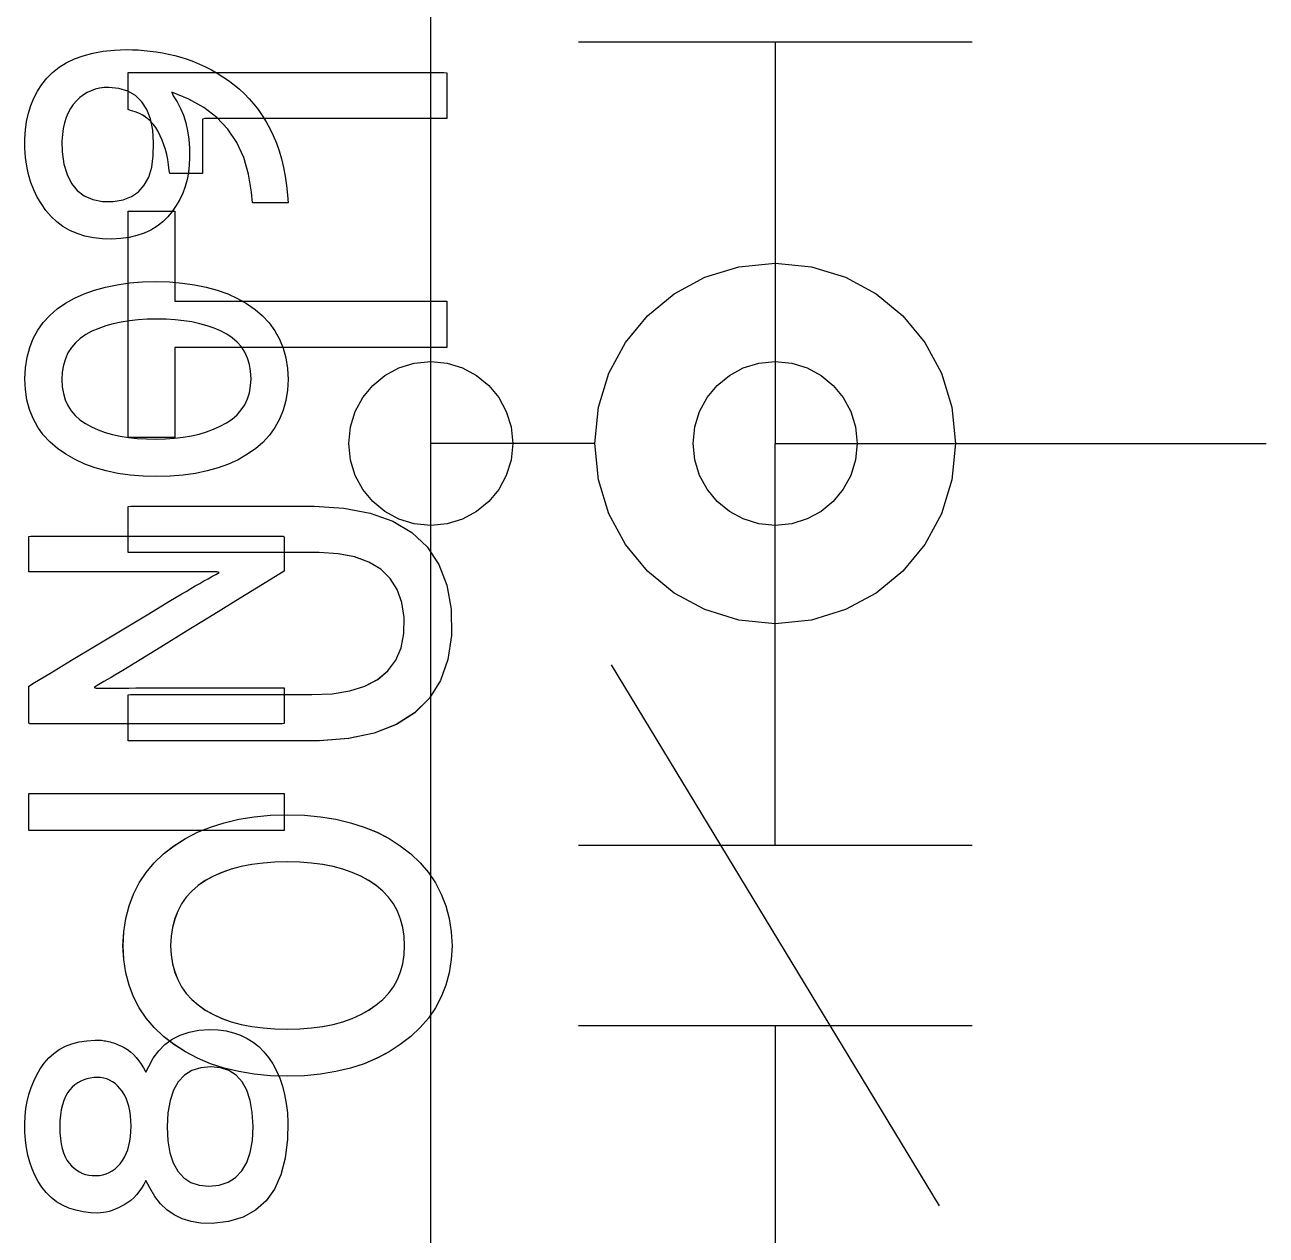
# Model space of a CAD drawing. Extents: x 1 to 47.7, y 0.2 to 35.
# Drawn here: x 36.3259 to 36.7042, y 11.6979 to 12.067 of the extents above; entities that cross this region are included whole.
import ezdxf

# ---------------------------------------------------------------- set-up
doc = ezdxf.new("R2010")
doc.units = 0
doc.header["$MEASUREMENT"] = 0
for name, color, linetype in [('7_2___8__INDEPENDENT_INPUT', 7, 'CONTINUOUS'), ('7_3___8__OPTOISO_INDEPENDE', 7, 'CONTINUOUS'), ('7_4___24__OPTOISO_INDEPEND', 7, 'CONTINUOUS'), ('7_6____8__INDEPENDENT_INPU', 7, 'CONTINUOUS'), ('7_7____8__OPTOISO_INDEPEND', 7, 'CONTINUOUS')]:
    doc.layers.add(name, color=color, linetype=linetype)

msp = doc.modelspace()

# ---------------------------------------------------------------- linework, layer by layer
at = {"layer": '7_2___8__INDEPENDENT_INPUT'}
for points in [[(36.4946, 12.06181), (36.61459, 12.06181)], [(36.55459, 12.06181), (36.55459, 11.93931), (36.70423, 11.93931)], [(36.37161, 11.98268), (36.45455, 11.98268), (36.45455, 11.96859), (36.37161, 11.96859), (36.37161, 11.94112), (36.35737, 11.94112), (36.35737, 12.01017), (36.37161, 12.01017), (36.37161, 11.98268)], [(36.55459, 11.8168), (36.55459, 11.93931), (36.70423, 11.93931)], [(36.50459, 11.87182), (36.60459, 11.7068)], [(36.4946, 11.8168), (36.61459, 11.8168)], [(36.4946, 11.76182), (36.61459, 11.76182)], [(36.55459, 11.76182), (36.55459, 11.63931), (36.70423, 11.63931)]]:
    msp.add_lwpolyline(points, dxfattribs=at)
for points in [[(36.45455, 12.03837), (36.4517, 12.03837), (36.44411, 12.03837), (36.43325, 12.03837), (36.42057, 12.03837), (36.40752, 12.03837), (36.39557, 12.03837), (36.38616, 12.03837), (36.38076, 12.03837), (36.38002, 12.0382), (36.38002, 12.03699), (36.38002, 12.03489), (36.38002, 12.03221), (36.38002, 12.02929), (36.38002, 12.02645), (36.38002, 12.02401), (36.38002, 12.02231), (36.38002, 12.02167), (36.37963, 12.02167), (36.37861, 12.02167), (36.37715, 12.02167), (36.37544, 12.02167), (36.37369, 12.02167), (36.37208, 12.02167), (36.37081, 12.02167), (36.37008, 12.02167), (36.36991, 12.02254), (36.36971, 12.02423), (36.36945, 12.02586), (36.36913, 12.02743), (36.36874, 12.02895), (36.36828, 12.0304), (36.36776, 12.0318), (36.36717, 12.03314), (36.36652, 12.03442), (36.36582, 12.03561), (36.36501, 12.03668), (36.36411, 12.03765), (36.36311, 12.03851), (36.362, 12.03926), (36.3608, 12.03991), (36.3595, 12.04045), (36.3581, 12.04088), (36.35737, 12.04117), (36.35737, 12.042), (36.35737, 12.04344), (36.35737, 12.04527), (36.35737, 12.04726), (36.35737, 12.0492), (36.35737, 12.05087), (36.35737, 12.05203), (36.35737, 12.05246), (36.36109, 12.05246), (36.37098, 12.05246), (36.38514, 12.05246), (36.40168, 12.05246), (36.41869, 12.05246), (36.43427, 12.05246), (36.44654, 12.05246), (36.45358, 12.05246), (36.45455, 12.05232), (36.45455, 12.0513), (36.45455, 12.04952), (36.45455, 12.04726), (36.45455, 12.0448), (36.45455, 12.0424), (36.45455, 12.04034), (36.45455, 12.03891)], [(36.55459, 11.96432), (36.55962, 11.96381), (36.56432, 11.96235), (36.56856, 11.96005), (36.57226, 11.95699), (36.57531, 11.95329), (36.57762, 11.94904), (36.57908, 11.94435), (36.57958, 11.93931), (36.57908, 11.93427), (36.57762, 11.92958), (36.57531, 11.92533), (36.57226, 11.92164), (36.56856, 11.91859), (36.56432, 11.91629), (36.55962, 11.91483), (36.55459, 11.91432), (36.54955, 11.91483), (36.54486, 11.91629), (36.54061, 11.91859), (36.53691, 11.92164), (36.53386, 11.92533), (36.53155, 11.92958), (36.5301, 11.93427), (36.52959, 11.93931), (36.5301, 11.94435), (36.53155, 11.94904), (36.53386, 11.95329), (36.53691, 11.95699), (36.54061, 11.96005), (36.54486, 11.96235), (36.54955, 11.96381)], [(36.41404, 11.92015), (36.42315, 11.9196), (36.43116, 11.91808), (36.43806, 11.9156), (36.44384, 11.91217), (36.44851, 11.90777), (36.45207, 11.90241), (36.45451, 11.8961), (36.45584, 11.88882), (36.45596, 11.88079), (36.45482, 11.87345), (36.45256, 11.86706), (36.44919, 11.86161), (36.44471, 11.85712), (36.43911, 11.85358), (36.4324, 11.85098), (36.42458, 11.84934), (36.41564, 11.84864), (36.41235, 11.84862), (36.40735, 11.84862), (36.39969, 11.84862), (36.39044, 11.84862), (36.38065, 11.84862), (36.3714, 11.84862), (36.36374, 11.84862), (36.35874, 11.84862), (36.35737, 11.84864), (36.35737, 11.84937), (36.35737, 11.85091), (36.35737, 11.85302), (36.35737, 11.85542), (36.35737, 11.85785), (36.35737, 11.86003), (36.35737, 11.86171), (36.35737, 11.86262), (36.35815, 11.86271), (36.36246, 11.86271), (36.36963, 11.86271), (36.37859, 11.86271), (36.38829, 11.86271), (36.39768, 11.86271), (36.40569, 11.86271), (36.41128, 11.86271), (36.41337, 11.86271), (36.41951, 11.863), (36.4249, 11.86388), (36.42954, 11.86533), (36.43342, 11.86737), (36.43655, 11.86999), (36.43893, 11.87319), (36.44056, 11.87698), (36.44143, 11.88135), (36.44152, 11.88624), (36.44082, 11.89081), (36.43939, 11.89478), (36.43724, 11.89815), (36.43436, 11.90093), (36.43075, 11.90311), (36.42641, 11.90469), (36.42135, 11.90567), (36.41557, 11.90605), (36.41293, 11.90606), (36.40788, 11.90606), (36.40014, 11.90606), (36.39079, 11.90606), (36.3809, 11.90606), (36.37155, 11.90606), (36.36381, 11.90606), (36.35875, 11.90606), (36.35737, 11.90608), (36.35737, 11.90681), (36.35737, 11.90835), (36.35737, 11.91046), (36.35737, 11.91286), (36.35737, 11.91529), (36.35737, 11.91747), (36.35737, 11.91915), (36.35737, 11.92006), (36.35816, 11.92015), (36.36252, 11.92015), (36.36977, 11.92015), (36.37884, 11.92015), (36.38866, 11.92015), (36.39816, 11.92015), (36.40627, 11.92015), (36.41191, 11.92015)], [(36.40592, 11.82609), (36.4111, 11.82592), (36.41602, 11.82546), (36.4207, 11.82471), (36.42512, 11.82367), (36.4293, 11.82235), (36.43322, 11.82074), (36.43689, 11.81884), (36.44032, 11.81666), (36.44352, 11.81417), (36.4464, 11.81143), (36.4489, 11.80847), (36.45104, 11.8053), (36.4528, 11.8019), (36.45419, 11.79829), (36.4552, 11.79447), (36.45584, 11.79042), (36.45611, 11.78616), (36.45584, 11.78192), (36.4552, 11.77791), (36.45419, 11.77412), (36.4528, 11.77056), (36.45104, 11.76721), (36.4489, 11.76409), (36.4464, 11.76119), (36.44352, 11.75851), (36.44032, 11.75602), (36.43689, 11.75378), (36.43322, 11.75184), (36.4293, 11.75018), (36.42512, 11.74883), (36.4207, 11.74777), (36.41602, 11.747), (36.4111, 11.74653), (36.40592, 11.74635), (36.40075, 11.74653), (36.39581, 11.747), (36.39113, 11.74777), (36.38668, 11.74883), (36.38248, 11.75018), (36.37853, 11.75184), (36.37482, 11.75378), (36.37135, 11.75602), (36.36815, 11.75851), (36.36531, 11.76119), (36.36285, 11.76409), (36.36075, 11.76721), (36.35902, 11.77056), (36.35766, 11.77412), (36.35667, 11.77791), (36.35606, 11.78192), (36.35581, 11.78616), (36.35606, 11.79042), (36.35667, 11.79447), (36.35766, 11.79829), (36.35902, 11.8019), (36.36075, 11.8053), (36.36285, 11.80847), (36.36531, 11.81143), (36.36815, 11.81417), (36.37135, 11.81666), (36.37482, 11.81884), (36.37853, 11.82074), (36.38248, 11.82235), (36.38668, 11.82367), (36.39113, 11.82471), (36.39581, 11.82546), (36.40075, 11.82592)], [(36.40592, 11.81173), (36.40211, 11.81164), (36.39849, 11.81137), (36.39506, 11.81093), (36.39184, 11.8103), (36.38881, 11.8095), (36.38598, 11.80852), (36.38334, 11.80736), (36.38091, 11.80602), (36.3787, 11.8045), (36.37676, 11.8028), (36.37508, 11.80093), (36.37365, 11.79889), (36.37247, 11.79668), (36.37155, 11.7943), (36.37089, 11.79176), (36.37048, 11.78904), (36.37032, 11.78616), (36.37048, 11.78333), (36.37089, 11.78067), (36.37155, 11.77816), (36.37247, 11.77582), (36.37365, 11.77364), (36.37508, 11.77163), (36.37676, 11.76977), (36.3787, 11.76808), (36.38091, 11.76654), (36.38334, 11.76518), (36.38598, 11.76399), (36.38881, 11.76299), (36.39184, 11.76217), (36.39506, 11.76154), (36.39849, 11.76108), (36.40211, 11.76081), (36.40592, 11.76072), (36.4097, 11.76081), (36.41327, 11.76108), (36.41666, 11.76154), (36.41985, 11.76217), (36.42285, 11.76299), (36.42566, 11.76399), (36.42827, 11.76518), (36.43068, 11.76654), (36.43293, 11.76808), (36.43497, 11.76977), (36.43673, 11.77163), (36.43821, 11.77364), (36.43943, 11.77582), (36.44038, 11.77816), (36.44106, 11.78067), (36.44146, 11.78333), (36.4416, 11.78616), (36.44146, 11.78904), (36.44106, 11.79176), (36.44038, 11.7943), (36.43943, 11.79668), (36.43821, 11.79889), (36.43673, 11.80093), (36.43497, 11.8028), (36.43293, 11.8045), (36.43068, 11.80602), (36.42827, 11.80736), (36.42566, 11.80852), (36.42285, 11.8095), (36.41985, 11.8103), (36.41666, 11.81093), (36.41327, 11.81137), (36.4097, 11.81164)]]:
    msp.add_lwpolyline(points, close=True, dxfattribs=at)
at = {"layer": '7_3___8__OPTOISO_INDEPENDE'}
for points in [[(36.4946, 12.06181), (36.61459, 12.06181)], [(36.55459, 12.06181), (36.55459, 11.93931), (36.70423, 11.93931)], [(36.37161, 11.98268), (36.45455, 11.98268), (36.45455, 11.96859), (36.37161, 11.96859), (36.37161, 11.94112), (36.35737, 11.94112), (36.35737, 12.01017), (36.37161, 12.01017), (36.37161, 11.98268)], [(36.55459, 11.8168), (36.55459, 11.93931), (36.70423, 11.93931)], [(36.50459, 11.87182), (36.60459, 11.7068)], [(36.4946, 11.8168), (36.61459, 11.8168)], [(36.4946, 11.76182), (36.61459, 11.76182)], [(36.55459, 11.76182), (36.55459, 11.63931), (36.70423, 11.63931)]]:
    msp.add_lwpolyline(points, dxfattribs=at)
for points in [[(36.45455, 12.03837), (36.4517, 12.03837), (36.44411, 12.03837), (36.43325, 12.03837), (36.42057, 12.03837), (36.40752, 12.03837), (36.39557, 12.03837), (36.38616, 12.03837), (36.38076, 12.03837), (36.38002, 12.0382), (36.38002, 12.03699), (36.38002, 12.03489), (36.38002, 12.03221), (36.38002, 12.02929), (36.38002, 12.02645), (36.38002, 12.02401), (36.38002, 12.02231), (36.38002, 12.02167), (36.37963, 12.02167), (36.37861, 12.02167), (36.37715, 12.02167), (36.37544, 12.02167), (36.37369, 12.02167), (36.37208, 12.02167), (36.37081, 12.02167), (36.37008, 12.02167), (36.36991, 12.02254), (36.36971, 12.02423), (36.36945, 12.02586), (36.36913, 12.02743), (36.36874, 12.02895), (36.36828, 12.0304), (36.36776, 12.0318), (36.36717, 12.03314), (36.36652, 12.03442), (36.36582, 12.03561), (36.36501, 12.03668), (36.36411, 12.03765), (36.36311, 12.03851), (36.362, 12.03926), (36.3608, 12.03991), (36.3595, 12.04045), (36.3581, 12.04088), (36.35737, 12.04117), (36.35737, 12.042), (36.35737, 12.04344), (36.35737, 12.04527), (36.35737, 12.04726), (36.35737, 12.0492), (36.35737, 12.05087), (36.35737, 12.05203), (36.35737, 12.05246), (36.36109, 12.05246), (36.37098, 12.05246), (36.38514, 12.05246), (36.40168, 12.05246), (36.41869, 12.05246), (36.43427, 12.05246), (36.44654, 12.05246), (36.45358, 12.05246), (36.45455, 12.05232), (36.45455, 12.0513), (36.45455, 12.04952), (36.45455, 12.04726), (36.45455, 12.0448), (36.45455, 12.0424), (36.45455, 12.04034), (36.45455, 12.03891)], [(36.55459, 11.96432), (36.55962, 11.96381), (36.56432, 11.96235), (36.56856, 11.96005), (36.57226, 11.95699), (36.57531, 11.95329), (36.57762, 11.94904), (36.57908, 11.94435), (36.57958, 11.93931), (36.57908, 11.93427), (36.57762, 11.92958), (36.57531, 11.92533), (36.57226, 11.92164), (36.56856, 11.91859), (36.56432, 11.91629), (36.55962, 11.91483), (36.55459, 11.91432), (36.54955, 11.91483), (36.54486, 11.91629), (36.54061, 11.91859), (36.53691, 11.92164), (36.53386, 11.92533), (36.53155, 11.92958), (36.5301, 11.93427), (36.52959, 11.93931), (36.5301, 11.94435), (36.53155, 11.94904), (36.53386, 11.95329), (36.53691, 11.95699), (36.54061, 11.96005), (36.54486, 11.96235), (36.54955, 11.96381)], [(36.41404, 11.92015), (36.42315, 11.9196), (36.43116, 11.91808), (36.43806, 11.9156), (36.44384, 11.91217), (36.44851, 11.90777), (36.45207, 11.90241), (36.45451, 11.8961), (36.45584, 11.88882), (36.45596, 11.88079), (36.45482, 11.87345), (36.45256, 11.86706), (36.44919, 11.86161), (36.44471, 11.85712), (36.43911, 11.85358), (36.4324, 11.85098), (36.42458, 11.84934), (36.41564, 11.84864), (36.41235, 11.84862), (36.40735, 11.84862), (36.39969, 11.84862), (36.39044, 11.84862), (36.38065, 11.84862), (36.3714, 11.84862), (36.36374, 11.84862), (36.35874, 11.84862), (36.35737, 11.84864), (36.35737, 11.84937), (36.35737, 11.85091), (36.35737, 11.85302), (36.35737, 11.85542), (36.35737, 11.85785), (36.35737, 11.86003), (36.35737, 11.86171), (36.35737, 11.86262), (36.35815, 11.86271), (36.36246, 11.86271), (36.36963, 11.86271), (36.37859, 11.86271), (36.38829, 11.86271), (36.39768, 11.86271), (36.40569, 11.86271), (36.41128, 11.86271), (36.41337, 11.86271), (36.41951, 11.863), (36.4249, 11.86388), (36.42954, 11.86533), (36.43342, 11.86737), (36.43655, 11.86999), (36.43893, 11.87319), (36.44056, 11.87698), (36.44143, 11.88135), (36.44152, 11.88624), (36.44082, 11.89081), (36.43939, 11.89478), (36.43724, 11.89815), (36.43436, 11.90093), (36.43075, 11.90311), (36.42641, 11.90469), (36.42135, 11.90567), (36.41557, 11.90605), (36.41293, 11.90606), (36.40788, 11.90606), (36.40014, 11.90606), (36.39079, 11.90606), (36.3809, 11.90606), (36.37155, 11.90606), (36.36381, 11.90606), (36.35875, 11.90606), (36.35737, 11.90608), (36.35737, 11.90681), (36.35737, 11.90835), (36.35737, 11.91046), (36.35737, 11.91286), (36.35737, 11.91529), (36.35737, 11.91747), (36.35737, 11.91915), (36.35737, 11.92006), (36.35816, 11.92015), (36.36252, 11.92015), (36.36977, 11.92015), (36.37884, 11.92015), (36.38866, 11.92015), (36.39816, 11.92015), (36.40627, 11.92015), (36.41191, 11.92015)], [(36.40592, 11.82609), (36.4111, 11.82592), (36.41602, 11.82546), (36.4207, 11.82471), (36.42512, 11.82367), (36.4293, 11.82235), (36.43322, 11.82074), (36.43689, 11.81884), (36.44032, 11.81666), (36.44352, 11.81417), (36.4464, 11.81143), (36.4489, 11.80847), (36.45104, 11.8053), (36.4528, 11.8019), (36.45419, 11.79829), (36.4552, 11.79447), (36.45584, 11.79042), (36.45611, 11.78616), (36.45584, 11.78192), (36.4552, 11.77791), (36.45419, 11.77412), (36.4528, 11.77056), (36.45104, 11.76721), (36.4489, 11.76409), (36.4464, 11.76119), (36.44352, 11.75851), (36.44032, 11.75602), (36.43689, 11.75378), (36.43322, 11.75184), (36.4293, 11.75018), (36.42512, 11.74883), (36.4207, 11.74777), (36.41602, 11.747), (36.4111, 11.74653), (36.40592, 11.74635), (36.40075, 11.74653), (36.39581, 11.747), (36.39113, 11.74777), (36.38668, 11.74883), (36.38248, 11.75018), (36.37853, 11.75184), (36.37482, 11.75378), (36.37135, 11.75602), (36.36815, 11.75851), (36.36531, 11.76119), (36.36285, 11.76409), (36.36075, 11.76721), (36.35902, 11.77056), (36.35766, 11.77412), (36.35667, 11.77791), (36.35606, 11.78192), (36.35581, 11.78616), (36.35606, 11.79042), (36.35667, 11.79447), (36.35766, 11.79829), (36.35902, 11.8019), (36.36075, 11.8053), (36.36285, 11.80847), (36.36531, 11.81143), (36.36815, 11.81417), (36.37135, 11.81666), (36.37482, 11.81884), (36.37853, 11.82074), (36.38248, 11.82235), (36.38668, 11.82367), (36.39113, 11.82471), (36.39581, 11.82546), (36.40075, 11.82592)], [(36.40592, 11.81173), (36.40211, 11.81164), (36.39849, 11.81137), (36.39506, 11.81093), (36.39184, 11.8103), (36.38881, 11.8095), (36.38598, 11.80852), (36.38334, 11.80736), (36.38091, 11.80602), (36.3787, 11.8045), (36.37676, 11.8028), (36.37508, 11.80093), (36.37365, 11.79889), (36.37247, 11.79668), (36.37155, 11.7943), (36.37089, 11.79176), (36.37048, 11.78904), (36.37032, 11.78616), (36.37048, 11.78333), (36.37089, 11.78067), (36.37155, 11.77816), (36.37247, 11.77582), (36.37365, 11.77364), (36.37508, 11.77163), (36.37676, 11.76977), (36.3787, 11.76808), (36.38091, 11.76654), (36.38334, 11.76518), (36.38598, 11.76399), (36.38881, 11.76299), (36.39184, 11.76217), (36.39506, 11.76154), (36.39849, 11.76108), (36.40211, 11.76081), (36.40592, 11.76072), (36.4097, 11.76081), (36.41327, 11.76108), (36.41666, 11.76154), (36.41985, 11.76217), (36.42285, 11.76299), (36.42566, 11.76399), (36.42827, 11.76518), (36.43068, 11.76654), (36.43293, 11.76808), (36.43497, 11.76977), (36.43673, 11.77163), (36.43821, 11.77364), (36.43943, 11.77582), (36.44038, 11.77816), (36.44106, 11.78067), (36.44146, 11.78333), (36.4416, 11.78616), (36.44146, 11.78904), (36.44106, 11.79176), (36.44038, 11.7943), (36.43943, 11.79668), (36.43821, 11.79889), (36.43673, 11.80093), (36.43497, 11.8028), (36.43293, 11.8045), (36.43068, 11.80602), (36.42827, 11.80736), (36.42566, 11.80852), (36.42285, 11.8095), (36.41985, 11.8103), (36.41666, 11.81093), (36.41327, 11.81137), (36.4097, 11.81164)]]:
    msp.add_lwpolyline(points, close=True, dxfattribs=at)
at = {"layer": '7_4___24__OPTOISO_INDEPEND'}
for points in [[(36.49957, 11.93928), (36.44958, 11.93928), (36.4496, 12.23927)], [(36.49957, 11.63929), (36.44958, 11.63929), (36.4496, 11.93928)], [(36.60957, 11.93931), (36.70423, 11.93931)], [(36.40487, 11.82133), (36.32712, 11.82133), (36.32712, 11.83261), (36.40487, 11.83261), (36.40487, 11.82133)]]:
    msp.add_lwpolyline(points, dxfattribs=at)
for points in [[(36.35688, 12.05939), (36.35866, 12.05937), (36.36045, 12.05928), (36.36226, 12.05914), (36.36409, 12.05894), (36.36593, 12.05868), (36.36779, 12.05837), (36.36966, 12.058), (36.37155, 12.05757), (36.37346, 12.05707), (36.37537, 12.05646), (36.37724, 12.05577), (36.3791, 12.055), (36.38093, 12.05415), (36.38273, 12.05322), (36.38451, 12.05221), (36.38627, 12.05111), (36.388, 12.04994), (36.38968, 12.0487), (36.39128, 12.04738), (36.39282, 12.04596), (36.39428, 12.04443), (36.39568, 12.04281), (36.397, 12.04109), (36.39826, 12.03927), (36.39944, 12.03735), (36.40055, 12.03533), (36.4016, 12.03318), (36.40255, 12.03092), (36.40339, 12.02855), (36.40412, 12.02606), (36.40474, 12.02347), (36.40525, 12.02076), (36.40566, 12.01794), (36.40596, 12.01501), (36.40609, 12.01268), (36.40552, 12.01268), (36.40432, 12.01268), (36.4027, 12.01268), (36.40085, 12.01268), (36.39898, 12.01268), (36.39729, 12.01268), (36.39598, 12.01268), (36.39524, 12.01268), (36.39494, 12.01588), (36.39407, 12.02143), (36.39258, 12.02649), (36.39047, 12.03106), (36.38775, 12.03512), (36.38442, 12.03869), (36.38047, 12.04176), (36.3759, 12.04433), (36.37072, 12.04641), (36.37105, 12.04527), (36.37228, 12.04346), (36.37334, 12.04149), (36.37422, 12.03936), (36.37494, 12.03709), (36.37549, 12.03465), (36.37587, 12.03206), (36.37607, 12.02932), (36.37611, 12.02652), (36.37601, 12.02418), (36.37574, 12.02192), (36.37532, 12.01974), (36.37474, 12.01764), (36.374, 12.01562), (36.37309, 12.01369), (36.37203, 12.01183), (36.37081, 12.01005), (36.36943, 12.00836), (36.36789, 12.00684), (36.36617, 12.00552), (36.36429, 12.00439), (36.36225, 12.00345), (36.36004, 12.0027), (36.35766, 12.00215), (36.35511, 12.00179), (36.3524, 12.00162), (36.34953, 12.0017), (36.34678, 12.002), (36.34421, 12.00253), (36.3418, 12.00328), (36.33957, 12.00426), (36.3375, 12.00546), (36.33561, 12.00687), (36.33388, 12.00852), (36.33232, 12.01037), (36.33091, 12.01233), (36.32967, 12.0144), (36.32861, 12.01659), (36.32772, 12.0189), (36.32701, 12.02132), (36.32647, 12.02387), (36.3261, 12.02653), (36.32591, 12.02932), (36.32589, 12.03217), (36.32606, 12.03489), (36.32642, 12.03749), (36.32697, 12.03998), (36.32771, 12.04235), (36.32865, 12.0446), (36.32977, 12.04673), (36.33108, 12.04874), (36.33259, 12.05064), (36.33432, 12.05242), (36.33629, 12.05401), (36.33851, 12.0554), (36.34097, 12.05658), (36.34367, 12.05755), (36.34661, 12.05832), (36.34979, 12.05888), (36.35321, 12.05924)], [(36.35143, 12.04789), (36.35001, 12.04783), (36.34864, 12.04764), (36.34733, 12.04732), (36.34607, 12.04687), (36.34487, 12.04629), (36.34373, 12.04559), (36.34264, 12.04476), (36.3416, 12.0438), (36.34063, 12.04271), (36.33978, 12.04149), (36.33904, 12.04014), (36.33843, 12.03867), (36.33794, 12.03707), (36.33756, 12.03533), (36.33731, 12.03347), (36.33718, 12.03148), (36.33728, 12.02818), (36.33781, 12.02447), (36.33874, 12.02128), (36.34009, 12.01861), (36.34184, 12.01646), (36.344, 12.01483), (36.34657, 12.01371), (36.34955, 12.01312), (36.35284, 12.01307), (36.35582, 12.01356), (36.35839, 12.01456), (36.36054, 12.01605), (36.36229, 12.01804), (36.36362, 12.02053), (36.36454, 12.02351), (36.36504, 12.02699), (36.36514, 12.03098), (36.36486, 12.03487), (36.36417, 12.03826), (36.36306, 12.04114), (36.36155, 12.04351), (36.35964, 12.04537), (36.35731, 12.04672), (36.35457, 12.04756)], [(36.55457, 11.99431), (36.56566, 11.99319), (36.57599, 11.98999), (36.58533, 11.98492), (36.59347, 11.9782), (36.60019, 11.97006), (36.60526, 11.96072), (36.60847, 11.95039), (36.60959, 11.93929), (36.60847, 11.92821), (36.60526, 11.91788), (36.60019, 11.90854), (36.59347, 11.90041), (36.58533, 11.89369), (36.57599, 11.88863), (36.56566, 11.88542), (36.55457, 11.88431), (36.54349, 11.88542), (36.53317, 11.88863), (36.52383, 11.89369), (36.5157, 11.90041), (36.50898, 11.90854), (36.50391, 11.91788), (36.5007, 11.92821), (36.49959, 11.93929), (36.5007, 11.95039), (36.50391, 11.96072), (36.50898, 11.97006), (36.5157, 11.9782), (36.52383, 11.98492), (36.53317, 11.98999), (36.54349, 11.99319)], [(36.36586, 11.98865), (36.36998, 11.98854), (36.3739, 11.98823), (36.37764, 11.98771), (36.38118, 11.98698), (36.38454, 11.98604), (36.3877, 11.9849), (36.39068, 11.98354), (36.39346, 11.98198), (36.39604, 11.9802), (36.39835, 11.97823), (36.40035, 11.97605), (36.40206, 11.97368), (36.40347, 11.97111), (36.40458, 11.96834), (36.40539, 11.96537), (36.4059, 11.9622), (36.40611, 11.95884), (36.4059, 11.95551), (36.4054, 11.95238), (36.40459, 11.94944), (36.4035, 11.9467), (36.4021, 11.94415), (36.40041, 11.9418), (36.39842, 11.93964), (36.39614, 11.93768), (36.39359, 11.93591), (36.39085, 11.93435), (36.38791, 11.93299), (36.38477, 11.93184), (36.38143, 11.93091), (36.37789, 11.93018), (36.37415, 11.92966), (36.37021, 11.92934), (36.36608, 11.92924), (36.36194, 11.92935), (36.35801, 11.92966), (36.35426, 11.93019), (36.35071, 11.93093), (36.34735, 11.93188), (36.34418, 11.93304), (36.34121, 11.93441), (36.33842, 11.93599), (36.33583, 11.93778), (36.33352, 11.93977), (36.33151, 11.94195), (36.32981, 11.94432), (36.32841, 11.94688), (36.32732, 11.94964), (36.32653, 11.95258), (36.32605, 11.95572), (36.32587, 11.95905), (36.32607, 11.96241), (36.32657, 11.96557), (36.32736, 11.96853), (36.32845, 11.97129), (36.32983, 11.97385), (36.33151, 11.97621), (36.33348, 11.97837), (36.33575, 11.98032), (36.3383, 11.98207), (36.34105, 11.98361), (36.344, 11.98495), (36.34714, 11.98608), (36.35049, 11.987), (36.35404, 11.98772), (36.35778, 11.98824), (36.36172, 11.98854)], [(36.36608, 11.97725), (36.36318, 11.9772), (36.36041, 11.97702), (36.35776, 11.97673), (36.35523, 11.97632), (36.35283, 11.9758), (36.35054, 11.97516), (36.34838, 11.9744), (36.34634, 11.97353), (36.34444, 11.97252), (36.34275, 11.97135), (36.34129, 11.97003), (36.34005, 11.96855), (36.33903, 11.96692), (36.33823, 11.96513), (36.33765, 11.96319), (36.33729, 11.96109), (36.33716, 11.95884), (36.33729, 11.95662), (36.33764, 11.95456), (36.33821, 11.95265), (36.339, 11.95089), (36.34001, 11.94928), (36.34124, 11.94782), (36.34268, 11.94652), (36.34434, 11.94536), (36.34621, 11.94435), (36.3482, 11.94345), (36.35033, 11.94268), (36.35259, 11.94203), (36.35498, 11.94151), (36.3575, 11.9411), (36.36016, 11.94082), (36.36294, 11.94067), (36.36586, 11.94063), (36.36874, 11.94069), (36.37149, 11.94088), (36.37412, 11.94118), (36.37663, 11.94161), (36.37901, 11.94216), (36.38126, 11.94283), (36.38339, 11.94363), (36.3854, 11.94455), (36.38731, 11.94558), (36.38905, 11.94674), (36.39057, 11.94806), (36.39185, 11.94952), (36.3929, 11.95113), (36.39373, 11.95289), (36.39432, 11.95479), (36.39469, 11.95685), (36.39483, 11.95905), (36.39469, 11.9613), (36.39433, 11.96339), (36.39374, 11.96533), (36.39292, 11.9671), (36.39188, 11.96872), (36.39062, 11.97019), (36.38912, 11.97149), (36.3874, 11.97264), (36.38552, 11.97363), (36.38354, 11.97447), (36.38143, 11.97521), (36.37919, 11.97583), (36.37682, 11.97635), (36.37433, 11.97674), (36.37171, 11.97703), (36.36896, 11.9772)], [(36.44958, 11.96429), (36.45462, 11.96378), (36.45932, 11.96233), (36.46356, 11.96002), (36.46726, 11.95697), (36.47031, 11.95327), (36.47262, 11.94902), (36.47407, 11.94434), (36.47458, 11.93931), (36.47407, 11.93426), (36.47262, 11.92956), (36.47031, 11.92531), (36.46726, 11.92161), (36.46356, 11.91856), (36.45932, 11.91626), (36.45462, 11.9148), (36.44958, 11.9143), (36.44455, 11.9148), (36.43985, 11.91626), (36.43561, 11.91856), (36.43191, 11.92161), (36.42886, 11.92531), (36.42655, 11.92956), (36.4251, 11.93426), (36.42459, 11.93931), (36.4251, 11.94434), (36.42655, 11.94902), (36.42886, 11.95327), (36.43191, 11.95697), (36.43561, 11.96002), (36.43985, 11.96233), (36.44455, 11.96378)], [(36.40487, 11.90032), (36.40309, 11.89923), (36.39834, 11.89631), (36.39151, 11.8921), (36.38348, 11.88716), (36.37513, 11.88202), (36.36735, 11.87723), (36.36102, 11.87333), (36.35704, 11.87088), (36.35575, 11.87009), (36.35453, 11.86936), (36.35335, 11.86865), (36.3522, 11.86797), (36.35108, 11.86731), (36.35, 11.86667), (36.34895, 11.86606), (36.34794, 11.86548), (36.34697, 11.86491), (36.3476, 11.86468), (36.34947, 11.86468), (36.35139, 11.86469), (36.35338, 11.86469), (36.35543, 11.8647), (36.35754, 11.86472), (36.35971, 11.86474), (36.36194, 11.86476), (36.36422, 11.86478), (36.36565, 11.86479), (36.36927, 11.86479), (36.37471, 11.86479), (36.38126, 11.86479), (36.38817, 11.86479), (36.39471, 11.86479), (36.40015, 11.86479), (36.40377, 11.86479), (36.40487, 11.86478), (36.40487, 11.86427), (36.40487, 11.86312), (36.40487, 11.86154), (36.40487, 11.85971), (36.40487, 11.85784), (36.40487, 11.85613), (36.40487, 11.85477), (36.40487, 11.85396), (36.40432, 11.85383), (36.39928, 11.85383), (36.39012, 11.85383), (36.37823, 11.85383), (36.36504, 11.85383), (36.35194, 11.85383), (36.34036, 11.85383), (36.3317, 11.85383), (36.32737, 11.85383), (36.32712, 11.85405), (36.32712, 11.85499), (36.32712, 11.85648), (36.32712, 11.85832), (36.32712, 11.86029), (36.32712, 11.86219), (36.32712, 11.8638), (36.32712, 11.86492), (36.32712, 11.86534), (36.32885, 11.86639), (36.33347, 11.86917), (36.34012, 11.87318), (36.34794, 11.8779), (36.35606, 11.8828), (36.36364, 11.88736), (36.36979, 11.89107), (36.37368, 11.89342), (36.375, 11.89421), (36.37644, 11.89505), (36.37783, 11.89586), (36.37918, 11.89663), (36.38047, 11.89737), (36.38171, 11.89807), (36.3829, 11.89874), (36.38405, 11.89937), (36.38514, 11.89997), (36.38452, 11.9002), (36.38259, 11.90018), (36.38061, 11.90016), (36.37857, 11.90015), (36.37648, 11.90013), (36.37434, 11.90012), (36.37214, 11.90011), (36.36988, 11.90011), (36.36758, 11.90011), (36.36615, 11.90011), (36.36255, 11.90011), (36.35713, 11.90011), (36.35062, 11.90011), (36.34374, 11.90011), (36.33723, 11.90011), (36.33181, 11.90011), (36.32821, 11.90011), (36.32712, 11.90011), (36.32712, 11.90062), (36.32712, 11.90177), (36.32712, 11.90335), (36.32712, 11.90518), (36.32712, 11.90705), (36.32712, 11.90877), (36.32712, 11.91012), (36.32712, 11.91093), (36.32767, 11.91106), (36.3327, 11.91106), (36.34187, 11.91106), (36.35376, 11.91106), (36.36695, 11.91106), (36.38004, 11.91106), (36.39163, 11.91106), (36.40029, 11.91106), (36.40462, 11.91106), (36.40487, 11.91086), (36.40487, 11.90998), (36.40487, 11.90859), (36.40487, 11.90687), (36.40487, 11.90504), (36.40487, 11.90327), (36.40487, 11.90176), (36.40487, 11.90071)], [(36.38222, 11.76061), (36.38479, 11.76048), (36.38722, 11.76015), (36.38951, 11.75961), (36.39165, 11.75886), (36.39364, 11.75791), (36.39549, 11.75675), (36.39719, 11.75538), (36.39875, 11.75381), (36.40017, 11.75204), (36.40146, 11.75011), (36.4026, 11.74802), (36.40357, 11.74577), (36.40439, 11.74337), (36.40505, 11.74081), (36.40556, 11.73809), (36.4059, 11.73521), (36.40608, 11.73217), (36.40598, 11.72716), (36.40526, 11.72134), (36.40392, 11.71627), (36.40197, 11.71194), (36.3994, 11.70836), (36.39621, 11.70552), (36.39241, 11.70343), (36.38799, 11.70208), (36.38296, 11.70148), (36.37948, 11.70159), (36.37654, 11.70206), (36.37385, 11.70289), (36.37139, 11.70407), (36.36918, 11.7056), (36.3672, 11.70748), (36.36546, 11.70971), (36.36397, 11.7123), (36.36278, 11.7146), (36.36212, 11.71335), (36.36142, 11.71219), (36.36067, 11.71113), (36.35989, 11.71016), (36.35906, 11.70928), (36.35819, 11.7085), (36.35728, 11.70781), (36.35633, 11.70722), (36.35535, 11.70669), (36.35439, 11.70621), (36.35345, 11.70579), (36.35252, 11.70544), (36.3516, 11.70515), (36.3507, 11.70493), (36.34982, 11.70477), (36.34895, 11.70468), (36.34809, 11.70465), (36.34603, 11.70473), (36.34363, 11.705), (36.34138, 11.70547), (36.33928, 11.70614), (36.33733, 11.70702), (36.33554, 11.70809), (36.3339, 11.70937), (36.33241, 11.71086), (36.33108, 11.71254), (36.32996, 11.71429), (36.32897, 11.71614), (36.32811, 11.71809), (36.3274, 11.72013), (36.32682, 11.72228), (36.32638, 11.72453), (36.32608, 11.72688), (36.32591, 11.72932), (36.32588, 11.73182), (36.32599, 11.73419), (36.32623, 11.73648), (36.32661, 11.73869), (36.32713, 11.74083), (36.32779, 11.74289), (36.32858, 11.74488), (36.32951, 11.7468), (36.33058, 11.74864), (36.33179, 11.75039), (36.33316, 11.75196), (36.33469, 11.75333), (36.33638, 11.7545), (36.33824, 11.75548), (36.34025, 11.75625), (36.34243, 11.75683), (36.34477, 11.7572), (36.34727, 11.75738), (36.34798, 11.75739), (36.34838, 11.75737), (36.34878, 11.75734), (36.3492, 11.75731), (36.34962, 11.75726), (36.35005, 11.7572), (36.35049, 11.75713), (36.35094, 11.75705), (36.3514, 11.75696), (36.35189, 11.75683), (36.35238, 11.75669), (36.35287, 11.75653), (36.35337, 11.75636), (36.35387, 11.75617), (36.35437, 11.75596), (36.35488, 11.75573), (36.35538, 11.75549), (36.35612, 11.7551), (36.35712, 11.75448), (36.35807, 11.75377), (36.35897, 11.75296), (36.35982, 11.75207), (36.36062, 11.7511), (36.36137, 11.75003), (36.36207, 11.74887), (36.36271, 11.74763), (36.36369, 11.74931), (36.36504, 11.75189), (36.36667, 11.75414), (36.36858, 11.75605), (36.37076, 11.75763), (36.37321, 11.75888), (36.37594, 11.75979), (36.37894, 11.76036)], [(36.38254, 11.7492), (36.37947, 11.74894), (36.37679, 11.7481), (36.37452, 11.74668), (36.37266, 11.74469), (36.37119, 11.74211), (36.37013, 11.73896), (36.36947, 11.73523), (36.36922, 11.73092), (36.36947, 11.72668), (36.3701, 11.72301), (36.37111, 11.71991), (36.37252, 11.71737), (36.37431, 11.71539), (36.37649, 11.71398), (36.37905, 11.71313), (36.382, 11.71285), (36.38511, 11.71318), (36.38782, 11.71406), (36.39011, 11.7155), (36.39201, 11.7175), (36.39349, 11.72005), (36.39456, 11.72315), (36.39523, 11.72681), (36.39548, 11.73102), (36.39521, 11.73528), (36.39455, 11.73897), (36.39351, 11.7421), (36.39208, 11.74465), (36.39027, 11.74664), (36.38808, 11.74806), (36.3855, 11.74892)], [(36.34795, 11.746), (36.34687, 11.74595), (36.34583, 11.74581), (36.34482, 11.74558), (36.34385, 11.74526), (36.34291, 11.74484), (36.34202, 11.74433), (36.34116, 11.74372), (36.34034, 11.74302), (36.33956, 11.7422), (36.33887, 11.74125), (36.33826, 11.74016), (36.33775, 11.73894), (36.33732, 11.7376), (36.33698, 11.73612), (36.33673, 11.73452), (36.33658, 11.73278), (36.33651, 11.73092), (36.33657, 11.72908), (36.33672, 11.72737), (36.33695, 11.72579), (36.33727, 11.72434), (36.33767, 11.72302), (36.33815, 11.72183), (36.33872, 11.72077), (36.33937, 11.71983), (36.34009, 11.71902), (36.34087, 11.7183), (36.34169, 11.71768), (36.34255, 11.71716), (36.34346, 11.71674), (36.34441, 11.71642), (36.3454, 11.7162), (36.34644, 11.71608), (36.34752, 11.71605), (36.34862, 11.71611), (36.34968, 11.71628), (36.35068, 11.71656), (36.35163, 11.71696), (36.35252, 11.71747), (36.35337, 11.71809), (36.35417, 11.71883), (36.35491, 11.71968), (36.35561, 11.72063), (36.35623, 11.72165), (36.35677, 11.72275), (36.35723, 11.72394), (36.3576, 11.72521), (36.35789, 11.72657), (36.3581, 11.72801), (36.35822, 11.72953), (36.35826, 11.73113), (36.35822, 11.7328), (36.35809, 11.73437), (36.35788, 11.73585), (36.35758, 11.73723), (36.35719, 11.7385), (36.35672, 11.73969), (36.35616, 11.74077), (36.35551, 11.74176), (36.35482, 11.74265), (36.35411, 11.74343), (36.35336, 11.74411), (36.35257, 11.74469), (36.35173, 11.74516), (36.35085, 11.74553), (36.34993, 11.74579), (36.34896, 11.74595)]]:
    msp.add_lwpolyline(points, close=True, dxfattribs=at)
at = {"layer": '7_6____8__INDEPENDENT_INPU'}
for points in [[(36.4946, 12.06181), (36.61459, 12.06181)], [(36.55459, 12.06181), (36.55459, 11.93931), (36.70423, 11.93931)], [(36.3716, 11.98268), (36.45454, 11.98268), (36.45454, 11.96859), (36.3716, 11.96859), (36.3716, 11.94112), (36.35735, 11.94112), (36.35735, 12.01017), (36.3716, 12.01017), (36.3716, 11.98268)], [(36.55459, 11.8168), (36.55459, 11.93931), (36.70423, 11.93931)], [(36.50459, 11.87182), (36.60459, 11.7068)], [(36.4946, 11.8168), (36.61459, 11.8168)], [(36.4946, 11.76182), (36.61459, 11.76182)], [(36.55459, 11.76182), (36.55459, 11.63931), (36.70423, 11.63931)]]:
    msp.add_lwpolyline(points, dxfattribs=at)
for points in [[(36.45454, 12.03837), (36.45168, 12.03837), (36.4441, 12.03837), (36.43324, 12.03837), (36.42055, 12.03837), (36.40751, 12.03837), (36.39555, 12.03837), (36.38615, 12.03837), (36.38075, 12.03837), (36.38, 12.0382), (36.38, 12.03699), (36.38, 12.03489), (36.38, 12.03221), (36.38, 12.02929), (36.38, 12.02645), (36.38, 12.02401), (36.38, 12.02231), (36.38, 12.02167), (36.37962, 12.02167), (36.3786, 12.02167), (36.37714, 12.02167), (36.37543, 12.02167), (36.37367, 12.02167), (36.37206, 12.02167), (36.3708, 12.02167), (36.37007, 12.02167), (36.3699, 12.02254), (36.3697, 12.02423), (36.36944, 12.02586), (36.36912, 12.02743), (36.36872, 12.02895), (36.36827, 12.0304), (36.36775, 12.0318), (36.36716, 12.03314), (36.36651, 12.03442), (36.3658, 12.03561), (36.365, 12.03668), (36.3641, 12.03765), (36.36309, 12.03851), (36.36199, 12.03926), (36.36079, 12.03991), (36.35949, 12.04045), (36.35809, 12.04088), (36.35735, 12.04117), (36.35735, 12.042), (36.35735, 12.04344), (36.35735, 12.04527), (36.35735, 12.04726), (36.35735, 12.0492), (36.35735, 12.05087), (36.35735, 12.05203), (36.35735, 12.05246), (36.36107, 12.05246), (36.37096, 12.05246), (36.38513, 12.05246), (36.40166, 12.05246), (36.41867, 12.05246), (36.43426, 12.05246), (36.44652, 12.05246), (36.45357, 12.05246), (36.45454, 12.05232), (36.45454, 12.0513), (36.45454, 12.04952), (36.45454, 12.04726), (36.45454, 12.0448), (36.45454, 12.0424), (36.45454, 12.04034), (36.45454, 12.03891)], [(36.55459, 11.96432), (36.55962, 11.96381), (36.56432, 11.96235), (36.56856, 11.96005), (36.57226, 11.95699), (36.57531, 11.95329), (36.57762, 11.94904), (36.57908, 11.94435), (36.57958, 11.93931), (36.57908, 11.93427), (36.57762, 11.92958), (36.57531, 11.92533), (36.57226, 11.92164), (36.56856, 11.91859), (36.56432, 11.91629), (36.55962, 11.91483), (36.55459, 11.91432), (36.54955, 11.91483), (36.54486, 11.91629), (36.54061, 11.91859), (36.53691, 11.92164), (36.53386, 11.92533), (36.53155, 11.92958), (36.5301, 11.93427), (36.52959, 11.93931), (36.5301, 11.94435), (36.53155, 11.94904), (36.53386, 11.95329), (36.53691, 11.95699), (36.54061, 11.96005), (36.54486, 11.96235), (36.54955, 11.96381)], [(36.41402, 11.92015), (36.42314, 11.9196), (36.43115, 11.91808), (36.43804, 11.9156), (36.44383, 11.91217), (36.4485, 11.90777), (36.45205, 11.90241), (36.4545, 11.8961), (36.45583, 11.88882), (36.45595, 11.88079), (36.45481, 11.87345), (36.45255, 11.86706), (36.44918, 11.86161), (36.44469, 11.85712), (36.4391, 11.85358), (36.43239, 11.85098), (36.42457, 11.84934), (36.41563, 11.84864), (36.41234, 11.84862), (36.40734, 11.84862), (36.39968, 11.84862), (36.39042, 11.84862), (36.38064, 11.84862), (36.37139, 11.84862), (36.36373, 11.84862), (36.35873, 11.84862), (36.35735, 11.84864), (36.35735, 11.84937), (36.35735, 11.85091), (36.35735, 11.85302), (36.35735, 11.85542), (36.35735, 11.85785), (36.35735, 11.86003), (36.35735, 11.86171), (36.35735, 11.86262), (36.35813, 11.86271), (36.36245, 11.86271), (36.36962, 11.86271), (36.37858, 11.86271), (36.38828, 11.86271), (36.39767, 11.86271), (36.40568, 11.86271), (36.41126, 11.86271), (36.41336, 11.86271), (36.4195, 11.863), (36.42489, 11.86388), (36.42953, 11.86533), (36.43341, 11.86737), (36.43654, 11.86999), (36.43892, 11.87319), (36.44054, 11.87698), (36.44142, 11.88135), (36.44151, 11.88624), (36.4408, 11.89081), (36.43938, 11.89478), (36.43722, 11.89815), (36.43434, 11.90093), (36.43074, 11.90311), (36.4264, 11.90469), (36.42134, 11.90567), (36.41555, 11.90605), (36.41292, 11.90606), (36.40787, 11.90606), (36.40013, 11.90606), (36.39077, 11.90606), (36.38089, 11.90606), (36.37153, 11.90606), (36.36379, 11.90606), (36.35874, 11.90606), (36.35735, 11.90608), (36.35735, 11.90681), (36.35735, 11.90835), (36.35735, 11.91046), (36.35735, 11.91286), (36.35735, 11.91529), (36.35735, 11.91747), (36.35735, 11.91915), (36.35735, 11.92006), (36.35814, 11.92015), (36.36251, 11.92015), (36.36976, 11.92015), (36.37883, 11.92015), (36.38865, 11.92015), (36.39815, 11.92015), (36.40625, 11.92015), (36.4119, 11.92015)], [(36.40591, 11.82609), (36.41109, 11.82592), (36.41601, 11.82546), (36.42068, 11.82471), (36.42511, 11.82367), (36.42928, 11.82235), (36.43321, 11.82074), (36.43688, 11.81884), (36.4403, 11.81666), (36.4435, 11.81417), (36.44638, 11.81143), (36.44889, 11.80847), (36.45103, 11.8053), (36.45279, 11.8019), (36.45417, 11.79829), (36.45519, 11.79447), (36.45583, 11.79042), (36.4561, 11.78616), (36.45583, 11.78192), (36.45519, 11.77791), (36.45417, 11.77412), (36.45279, 11.77056), (36.45103, 11.76721), (36.44889, 11.76409), (36.44638, 11.76119), (36.4435, 11.75851), (36.4403, 11.75602), (36.43688, 11.75378), (36.43321, 11.75184), (36.42928, 11.75018), (36.42511, 11.74883), (36.42068, 11.74777), (36.41601, 11.747), (36.41109, 11.74653), (36.40591, 11.74635), (36.40073, 11.74653), (36.3958, 11.747), (36.39111, 11.74777), (36.38667, 11.74883), (36.38247, 11.75018), (36.37851, 11.75184), (36.3748, 11.75378), (36.37134, 11.75602), (36.36814, 11.75851), (36.3653, 11.76119), (36.36283, 11.76409), (36.36073, 11.76721), (36.35901, 11.77056), (36.35765, 11.77412), (36.35666, 11.77791), (36.35604, 11.78192), (36.35579, 11.78616), (36.35604, 11.79042), (36.35666, 11.79447), (36.35765, 11.79829), (36.35901, 11.8019), (36.36073, 11.8053), (36.36283, 11.80847), (36.3653, 11.81143), (36.36814, 11.81417), (36.37134, 11.81666), (36.3748, 11.81884), (36.37851, 11.82074), (36.38247, 11.82235), (36.38667, 11.82367), (36.39111, 11.82471), (36.3958, 11.82546), (36.40073, 11.82592)], [(36.40591, 11.81173), (36.40209, 11.81164), (36.39847, 11.81137), (36.39505, 11.81093), (36.39182, 11.8103), (36.3888, 11.8095), (36.38596, 11.80852), (36.38333, 11.80736), (36.38089, 11.80602), (36.37868, 11.8045), (36.37674, 11.8028), (36.37506, 11.80093), (36.37363, 11.79889), (36.37246, 11.79668), (36.37154, 11.7943), (36.37087, 11.79176), (36.37046, 11.78904), (36.37031, 11.78616), (36.37046, 11.78333), (36.37087, 11.78067), (36.37154, 11.77816), (36.37246, 11.77582), (36.37363, 11.77364), (36.37506, 11.77163), (36.37674, 11.76977), (36.37868, 11.76808), (36.38089, 11.76654), (36.38333, 11.76518), (36.38596, 11.76399), (36.3888, 11.76299), (36.39182, 11.76217), (36.39505, 11.76154), (36.39847, 11.76108), (36.40209, 11.76081), (36.40591, 11.76072), (36.40968, 11.76081), (36.41326, 11.76108), (36.41665, 11.76154), (36.41984, 11.76217), (36.42284, 11.76299), (36.42564, 11.76399), (36.42825, 11.76518), (36.43067, 11.76654), (36.43292, 11.76808), (36.43495, 11.76977), (36.43671, 11.77163), (36.4382, 11.77364), (36.43942, 11.77582), (36.44037, 11.77816), (36.44104, 11.78067), (36.44145, 11.78333), (36.44158, 11.78616), (36.44145, 11.78904), (36.44104, 11.79176), (36.44037, 11.7943), (36.43942, 11.79668), (36.4382, 11.79889), (36.43671, 11.80093), (36.43495, 11.8028), (36.43292, 11.8045), (36.43067, 11.80602), (36.42825, 11.80736), (36.42564, 11.80852), (36.42284, 11.8095), (36.41984, 11.8103), (36.41665, 11.81093), (36.41326, 11.81137), (36.40968, 11.81164)]]:
    msp.add_lwpolyline(points, close=True, dxfattribs=at)
at = {"layer": '7_7____8__OPTOISO_INDEPEND'}
for points in [[(36.4946, 12.06181), (36.61459, 12.06181)], [(36.55459, 12.06181), (36.55459, 11.93931), (36.70423, 11.93931)], [(36.37161, 11.98268), (36.45455, 11.98268), (36.45455, 11.96859), (36.37161, 11.96859), (36.37161, 11.94112), (36.35737, 11.94112), (36.35737, 12.01017), (36.37161, 12.01017), (36.37161, 11.98268)], [(36.55459, 11.8168), (36.55459, 11.93931), (36.70423, 11.93931)], [(36.50459, 11.87182), (36.60459, 11.7068)], [(36.4946, 11.8168), (36.61459, 11.8168)], [(36.4946, 11.76182), (36.61459, 11.76182)], [(36.55459, 11.76182), (36.55459, 11.63931), (36.70423, 11.63931)]]:
    msp.add_lwpolyline(points, dxfattribs=at)
for points in [[(36.45455, 12.03837), (36.4517, 12.03837), (36.44411, 12.03837), (36.43325, 12.03837), (36.42057, 12.03837), (36.40752, 12.03837), (36.39557, 12.03837), (36.38616, 12.03837), (36.38076, 12.03837), (36.38002, 12.0382), (36.38002, 12.03699), (36.38002, 12.03489), (36.38002, 12.03221), (36.38002, 12.02929), (36.38002, 12.02645), (36.38002, 12.02401), (36.38002, 12.02231), (36.38002, 12.02167), (36.37963, 12.02167), (36.37861, 12.02167), (36.37715, 12.02167), (36.37544, 12.02167), (36.37369, 12.02167), (36.37208, 12.02167), (36.37081, 12.02167), (36.37008, 12.02167), (36.36991, 12.02254), (36.36971, 12.02423), (36.36945, 12.02586), (36.36913, 12.02743), (36.36874, 12.02895), (36.36828, 12.0304), (36.36776, 12.0318), (36.36717, 12.03314), (36.36652, 12.03442), (36.36582, 12.03561), (36.36501, 12.03668), (36.36411, 12.03765), (36.36311, 12.03851), (36.362, 12.03926), (36.3608, 12.03991), (36.3595, 12.04045), (36.3581, 12.04088), (36.35737, 12.04117), (36.35737, 12.042), (36.35737, 12.04344), (36.35737, 12.04527), (36.35737, 12.04726), (36.35737, 12.0492), (36.35737, 12.05087), (36.35737, 12.05203), (36.35737, 12.05246), (36.36109, 12.05246), (36.37098, 12.05246), (36.38514, 12.05246), (36.40168, 12.05246), (36.41869, 12.05246), (36.43427, 12.05246), (36.44654, 12.05246), (36.45358, 12.05246), (36.45455, 12.05232), (36.45455, 12.0513), (36.45455, 12.04952), (36.45455, 12.04726), (36.45455, 12.0448), (36.45455, 12.0424), (36.45455, 12.04034), (36.45455, 12.03891)], [(36.55459, 11.96432), (36.55962, 11.96381), (36.56432, 11.96235), (36.56856, 11.96005), (36.57226, 11.95699), (36.57532, 11.95329), (36.57762, 11.94904), (36.57908, 11.94435), (36.57958, 11.93931), (36.57908, 11.93427), (36.57762, 11.92958), (36.57532, 11.92533), (36.57226, 11.92164), (36.56856, 11.91859), (36.56432, 11.91629), (36.55962, 11.91483), (36.55459, 11.91432), (36.54955, 11.91483), (36.54486, 11.91629), (36.54061, 11.91859), (36.53691, 11.92164), (36.53386, 11.92533), (36.53155, 11.92958), (36.5301, 11.93427), (36.52959, 11.93931), (36.5301, 11.94435), (36.53155, 11.94904), (36.53386, 11.95329), (36.53691, 11.95699), (36.54061, 11.96005), (36.54486, 11.96235), (36.54955, 11.96381)], [(36.41404, 11.92015), (36.42315, 11.9196), (36.43116, 11.91808), (36.43806, 11.9156), (36.44384, 11.91217), (36.44851, 11.90777), (36.45207, 11.90241), (36.45451, 11.8961), (36.45584, 11.88882), (36.45596, 11.88079), (36.45482, 11.87345), (36.45256, 11.86706), (36.44919, 11.86161), (36.44471, 11.85712), (36.43911, 11.85358), (36.4324, 11.85098), (36.42458, 11.84934), (36.41564, 11.84864), (36.41235, 11.84862), (36.40735, 11.84862), (36.39969, 11.84862), (36.39044, 11.84862), (36.38065, 11.84862), (36.3714, 11.84862), (36.36374, 11.84862), (36.35874, 11.84862), (36.35737, 11.84864), (36.35737, 11.84937), (36.35737, 11.85091), (36.35737, 11.85302), (36.35737, 11.85542), (36.35737, 11.85785), (36.35737, 11.86003), (36.35737, 11.86171), (36.35737, 11.86262), (36.35815, 11.86271), (36.36246, 11.86271), (36.36963, 11.86271), (36.37859, 11.86271), (36.38829, 11.86271), (36.39768, 11.86271), (36.40569, 11.86271), (36.41128, 11.86271), (36.41337, 11.86271), (36.41951, 11.863), (36.4249, 11.86388), (36.42954, 11.86533), (36.43342, 11.86737), (36.43655, 11.86999), (36.43893, 11.87319), (36.44056, 11.87698), (36.44143, 11.88135), (36.44152, 11.88624), (36.44082, 11.89081), (36.43939, 11.89478), (36.43724, 11.89815), (36.43436, 11.90093), (36.43075, 11.90311), (36.42641, 11.90469), (36.42135, 11.90567), (36.41557, 11.90605), (36.41293, 11.90606), (36.40788, 11.90606), (36.40014, 11.90606), (36.39079, 11.90606), (36.3809, 11.90606), (36.37155, 11.90606), (36.36381, 11.90606), (36.35875, 11.90606), (36.35737, 11.90608), (36.35737, 11.90681), (36.35737, 11.90835), (36.35737, 11.91046), (36.35737, 11.91286), (36.35737, 11.91529), (36.35737, 11.91747), (36.35737, 11.91915), (36.35737, 11.92006), (36.35816, 11.92015), (36.36252, 11.92015), (36.36977, 11.92015), (36.37884, 11.92015), (36.38866, 11.92015), (36.39816, 11.92015), (36.40627, 11.92015), (36.41191, 11.92015)], [(36.40592, 11.82609), (36.4111, 11.82592), (36.41602, 11.82546), (36.4207, 11.82471), (36.42512, 11.82367), (36.4293, 11.82235), (36.43322, 11.82074), (36.43689, 11.81884), (36.44032, 11.81666), (36.44352, 11.81417), (36.4464, 11.81143), (36.4489, 11.80847), (36.45104, 11.8053), (36.4528, 11.8019), (36.45419, 11.79829), (36.4552, 11.79447), (36.45584, 11.79042), (36.45611, 11.78616), (36.45584, 11.78192), (36.4552, 11.77791), (36.45419, 11.77412), (36.4528, 11.77056), (36.45104, 11.76721), (36.4489, 11.76409), (36.4464, 11.76119), (36.44352, 11.75851), (36.44032, 11.75602), (36.43689, 11.75378), (36.43322, 11.75184), (36.4293, 11.75018), (36.42512, 11.74883), (36.4207, 11.74777), (36.41602, 11.747), (36.4111, 11.74653), (36.40592, 11.74635), (36.40075, 11.74653), (36.39581, 11.747), (36.39113, 11.74777), (36.38668, 11.74883), (36.38248, 11.75018), (36.37853, 11.75184), (36.37482, 11.75378), (36.37135, 11.75602), (36.36815, 11.75851), (36.36531, 11.76119), (36.36285, 11.76409), (36.36075, 11.76721), (36.35902, 11.77056), (36.35766, 11.77412), (36.35667, 11.77791), (36.35606, 11.78192), (36.35581, 11.78616), (36.35606, 11.79042), (36.35667, 11.79447), (36.35766, 11.79829), (36.35902, 11.8019), (36.36075, 11.8053), (36.36285, 11.80847), (36.36531, 11.81143), (36.36815, 11.81417), (36.37135, 11.81666), (36.37482, 11.81884), (36.37853, 11.82074), (36.38248, 11.82235), (36.38668, 11.82367), (36.39113, 11.82471), (36.39581, 11.82546), (36.40075, 11.82592)], [(36.40592, 11.81173), (36.40211, 11.81164), (36.39849, 11.81137), (36.39506, 11.81093), (36.39184, 11.8103), (36.38881, 11.8095), (36.38598, 11.80852), (36.38334, 11.80736), (36.38091, 11.80602), (36.3787, 11.8045), (36.37676, 11.8028), (36.37508, 11.80093), (36.37365, 11.79889), (36.37247, 11.79668), (36.37155, 11.7943), (36.37089, 11.79176), (36.37048, 11.78904), (36.37032, 11.78616), (36.37048, 11.78333), (36.37089, 11.78067), (36.37155, 11.77816), (36.37247, 11.77582), (36.37365, 11.77364), (36.37508, 11.77163), (36.37676, 11.76977), (36.3787, 11.76808), (36.38091, 11.76654), (36.38334, 11.76518), (36.38598, 11.76399), (36.38881, 11.76299), (36.39184, 11.76217), (36.39506, 11.76154), (36.39849, 11.76108), (36.40211, 11.76081), (36.40592, 11.76072), (36.4097, 11.76081), (36.41327, 11.76108), (36.41666, 11.76154), (36.41985, 11.76217), (36.42285, 11.76299), (36.42566, 11.76399), (36.42827, 11.76518), (36.43068, 11.76654), (36.43293, 11.76808), (36.43497, 11.76977), (36.43673, 11.77163), (36.43821, 11.77364), (36.43943, 11.77582), (36.44038, 11.77816), (36.44106, 11.78067), (36.44146, 11.78333), (36.4416, 11.78616), (36.44146, 11.78904), (36.44106, 11.79176), (36.44038, 11.7943), (36.43943, 11.79668), (36.43821, 11.79889), (36.43673, 11.80093), (36.43497, 11.8028), (36.43293, 11.8045), (36.43068, 11.80602), (36.42827, 11.80736), (36.42566, 11.80852), (36.42285, 11.8095), (36.41985, 11.8103), (36.41666, 11.81093), (36.41327, 11.81137), (36.4097, 11.81164)]]:
    msp.add_lwpolyline(points, close=True, dxfattribs=at)

doc.saveas('drawing.dxf')
